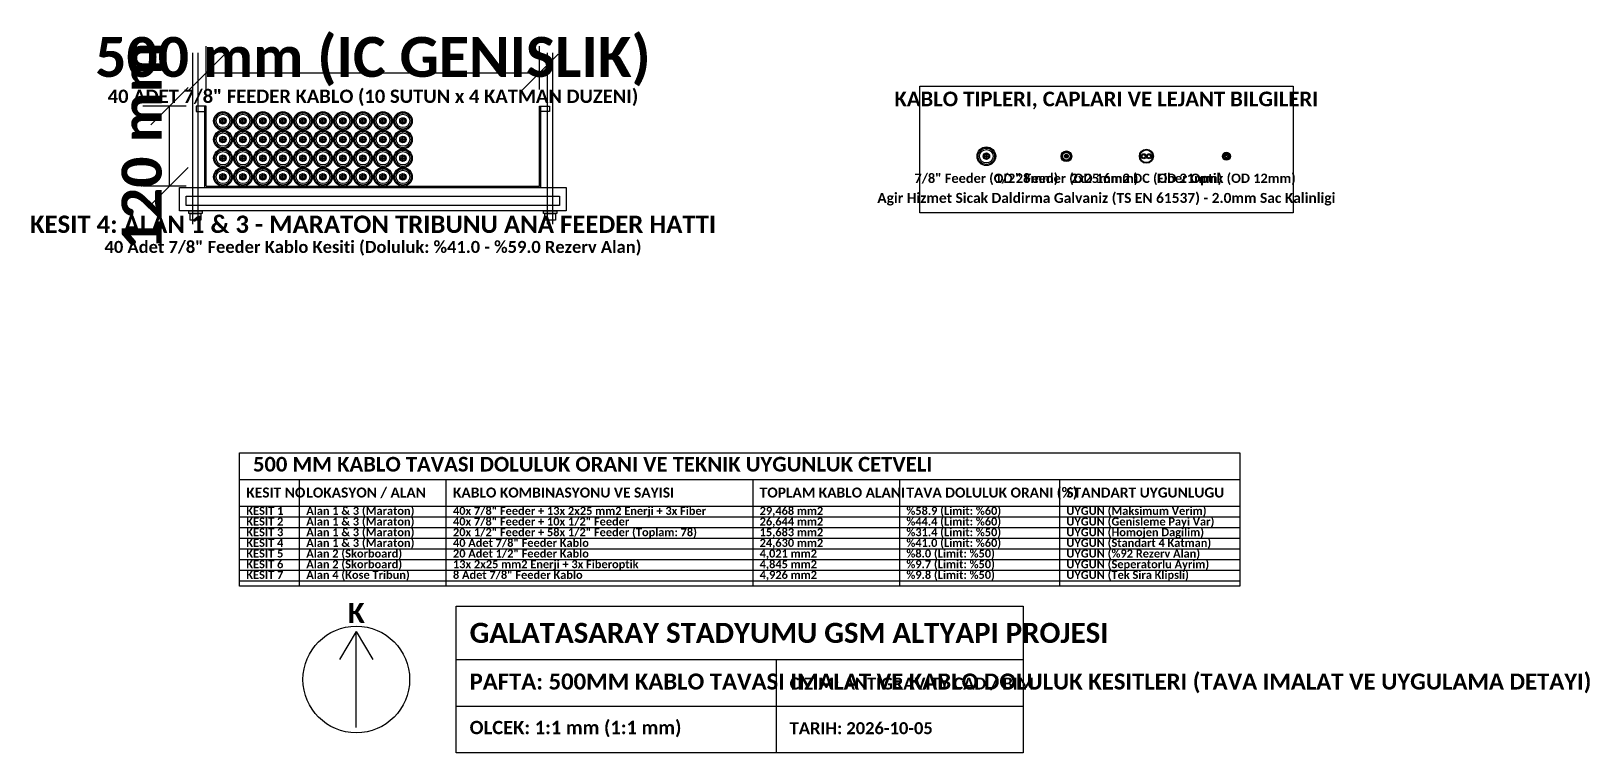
# Model space of a CAD drawing. Header units: millimetres. Extents: x -1206 to 1275, y -600 to 4800.
# Drawn here: x -1063 to 1275, y -600 to 483 of the extents above; entities that cross this region are included whole.
import ezdxf
from ezdxf.enums import TextEntityAlignment as Align

# ---------------------------------------------------------------- set-up
doc = ezdxf.new("R2010")
doc.units = ezdxf.units.MM
for name, color, linetype in [('KBL_ENERJI_2X25', 7, 'CONTINUOUS'), ('KBL_FEEDER_1_2', 7, 'CONTINUOUS'), ('KBL_FEEDER_7_8', 7, 'CONTINUOUS'), ('KBL_FIBER_OPTIK', 7, 'CONTINUOUS'), ('METIN_BILGI', 7, 'CONTINUOUS'), ('OLCULER', 1, 'CONTINUOUS'), ('TAVA_ASKI_KONSOL', 7, 'CONTINUOUS'), ('TAVA_DETAY_DELIK', 7, 'CONTINUOUS'), ('TAVA_PROFILI', 7, 'CONTINUOUS')]:
    doc.layers.add(name, color=color, linetype=linetype)
doc.styles.get("Standard").update_dxf_attribs({"font": 'calibrib.ttf'})

msp = doc.modelspace()

# ---------------------------------------------------------------- linework, layer by layer
at = {"layer": 'KBL_ENERJI_2X25'}
for centre, radius in [((610, 295), 10.5), ((610, 295), 9.45), ((606.01, 295), 3.78), ((606.01, 295), 2.65), ((613.99, 295), 3.78), ((613.99, 295), 2.65)]:
    msp.add_circle(centre, radius, dxfattribs=at)
at = {"layer": 'KBL_FEEDER_1_2'}
for p, q in [((488, 295), (492, 295)), ((490, 293), (490, 297))]:
    msp.add_line(p, q, dxfattribs=at)
for radius in [8, 7.04, 5.76, 2.8, 1.76]:
    msp.add_circle((490, 295), radius, dxfattribs=at)
at = {"layer": 'KBL_FEEDER_7_8'}
for p, q in [((-775, 344.5), (-775, 351.5)), ((-745, 344.5), (-745, 351.5)), ((-715, 344.5), (-715, 351.5)), ((-685, 344.5), (-685, 351.5)), ((-655, 344.5), (-655, 351.5)), ((-625, 344.5), (-625, 351.5)), ((-595, 344.5), (-595, 351.5)), ((-565, 344.5), (-565, 351.5)), ((-535, 344.5), (-535, 351.5)), ((-505, 344.5), (-505, 351.5)), ((-778.5, 348), (-771.5, 348)), ((-748.5, 348), (-741.5, 348)), ((-718.5, 348), (-711.5, 348)), ((-688.5, 348), (-681.5, 348)), ((-658.5, 348), (-651.5, 348)), ((-628.5, 348), (-621.5, 348)), ((-598.5, 348), (-591.5, 348)), ((-568.5, 348), (-561.5, 348)), ((-538.5, 348), (-531.5, 348)), ((-508.5, 348), (-501.5, 348)), ((-778.5, 320), (-771.5, 320)), ((-775, 316.5), (-775, 323.5)), ((-748.5, 320), (-741.5, 320)), ((-745, 316.5), (-745, 323.5)), ((-718.5, 320), (-711.5, 320)), ((-715, 316.5), (-715, 323.5)), ((-688.5, 320), (-681.5, 320)), ((-685, 316.5), (-685, 323.5)), ((-658.5, 320), (-651.5, 320)), ((-655, 316.5), (-655, 323.5)), ((-628.5, 320), (-621.5, 320)), ((-625, 316.5), (-625, 323.5)), ((-598.5, 320), (-591.5, 320)), ((-595, 316.5), (-595, 323.5)), ((-568.5, 320), (-561.5, 320)), ((-565, 316.5), (-565, 323.5)), ((-538.5, 320), (-531.5, 320)), ((-535, 316.5), (-535, 323.5)), ((-508.5, 320), (-501.5, 320)), ((-505, 316.5), (-505, 323.5)), ((-778.5, 292), (-771.5, 292)), ((-775, 288.5), (-775, 295.5)), ((-748.5, 292), (-741.5, 292)), ((-745, 288.5), (-745, 295.5)), ((-718.5, 292), (-711.5, 292)), ((-715, 288.5), (-715, 295.5)), ((-688.5, 292), (-681.5, 292)), ((-685, 288.5), (-685, 295.5)), ((-658.5, 292), (-651.5, 292)), ((-655, 288.5), (-655, 295.5)), ((-628.5, 292), (-621.5, 292)), ((-625, 288.5), (-625, 295.5)), ((-598.5, 292), (-591.5, 292)), ((-595, 288.5), (-595, 295.5)), ((-568.5, 292), (-561.5, 292)), ((-565, 288.5), (-565, 295.5)), ((-538.5, 292), (-531.5, 292)), ((-535, 288.5), (-535, 295.5)), ((-508.5, 292), (-501.5, 292)), ((-505, 288.5), (-505, 295.5)), ((366.5, 295), (373.5, 295)), ((370, 291.5), (370, 298.5)), ((-778.5, 264), (-771.5, 264)), ((-775, 260.5), (-775, 267.5)), ((-748.5, 264), (-741.5, 264)), ((-745, 260.5), (-745, 267.5)), ((-718.5, 264), (-711.5, 264)), ((-715, 260.5), (-715, 267.5)), ((-688.5, 264), (-681.5, 264)), ((-685, 260.5), (-685, 267.5)), ((-658.5, 264), (-651.5, 264)), ((-655, 260.5), (-655, 267.5)), ((-628.5, 264), (-621.5, 264)), ((-625, 260.5), (-625, 267.5)), ((-598.5, 264), (-591.5, 264)), ((-595, 260.5), (-595, 267.5)), ((-568.5, 264), (-561.5, 264)), ((-565, 260.5), (-565, 267.5)), ((-538.5, 264), (-531.5, 264)), ((-535, 260.5), (-535, 267.5)), ((-508.5, 264), (-501.5, 264)), ((-505, 260.5), (-505, 267.5))]:
    msp.add_line(p, q, dxfattribs=at)
for centre, radius in [((-775, 348), 14), ((-775, 348), 12.32), ((-775, 348), 10.08), ((-775, 348), 4.9), ((-775, 348), 3.08), ((-745, 348), 14), ((-745, 348), 12.32), ((-745, 348), 10.08), ((-745, 348), 4.9), ((-745, 348), 3.08), ((-715, 348), 14), ((-715, 348), 12.32), ((-715, 348), 10.08), ((-715, 348), 4.9), ((-715, 348), 3.08), ((-685, 348), 14), ((-685, 348), 12.32), ((-685, 348), 10.08), ((-685, 348), 4.9), ((-685, 348), 3.08), ((-655, 348), 14), ((-655, 348), 12.32), ((-655, 348), 10.08), ((-655, 348), 4.9), ((-655, 348), 3.08), ((-625, 348), 14), ((-625, 348), 12.32), ((-625, 348), 10.08), ((-625, 348), 4.9), ((-625, 348), 3.08), ((-595, 348), 14), ((-595, 348), 12.32), ((-595, 348), 10.08), ((-595, 348), 4.9), ((-595, 348), 3.08), ((-565, 348), 14), ((-565, 348), 12.32), ((-565, 348), 10.08), ((-565, 348), 4.9), ((-565, 348), 3.08), ((-535, 348), 14), ((-535, 348), 12.32), ((-535, 348), 10.08), ((-535, 348), 4.9), ((-535, 348), 3.08), ((-505, 348), 14), ((-505, 348), 12.32), ((-505, 348), 10.08), ((-505, 348), 4.9), ((-505, 348), 3.08), ((-775, 320), 14), ((-775, 320), 12.32), ((-775, 320), 10.08), ((-745, 320), 14), ((-745, 320), 12.32), ((-745, 320), 10.08), ((-715, 320), 14), ((-715, 320), 12.32), ((-715, 320), 10.08), ((-685, 320), 14), ((-685, 320), 12.32), ((-685, 320), 10.08), ((-655, 320), 14), ((-655, 320), 12.32), ((-655, 320), 10.08), ((-625, 320), 14), ((-625, 320), 12.32), ((-625, 320), 10.08), ((-595, 320), 14), ((-595, 320), 12.32), ((-595, 320), 10.08), ((-565, 320), 14), ((-565, 320), 12.32), ((-565, 320), 10.08), ((-535, 320), 14), ((-535, 320), 12.32), ((-535, 320), 10.08), ((-505, 320), 14), ((-505, 320), 12.32), ((-505, 320), 10.08), ((-775, 292), 14), ((-775, 292), 12.32), ((-775, 320), 4.9), ((-775, 320), 3.08), ((-745, 292), 14), ((-745, 292), 12.32), ((-745, 320), 4.9), ((-745, 320), 3.08), ((-715, 292), 14), ((-715, 292), 12.32), ((-715, 320), 4.9), ((-715, 320), 3.08), ((-685, 292), 14), ((-685, 292), 12.32), ((-685, 320), 4.9), ((-685, 320), 3.08), ((-655, 292), 14), ((-655, 292), 12.32), ((-655, 320), 4.9), ((-655, 320), 3.08), ((-625, 292), 14), ((-625, 292), 12.32), ((-625, 320), 4.9), ((-625, 320), 3.08), ((-595, 292), 14), ((-595, 292), 12.32), ((-595, 320), 4.9), ((-595, 320), 3.08), ((-565, 292), 14), ((-565, 292), 12.32), ((-565, 320), 4.9), ((-565, 320), 3.08), ((-535, 292), 14), ((-535, 292), 12.32), ((-535, 320), 4.9), ((-535, 320), 3.08), ((-505, 292), 14), ((-505, 292), 12.32), ((-505, 320), 4.9), ((-505, 320), 3.08), ((370, 295), 14), ((370, 295), 12.32), ((370, 295), 10.08), ((-775, 292), 10.08), ((-775, 292), 4.9), ((-775, 292), 3.08), ((-745, 292), 10.08), ((-745, 292), 4.9), ((-745, 292), 3.08), ((-715, 292), 10.08), ((-715, 292), 4.9), ((-715, 292), 3.08), ((-685, 292), 10.08), ((-685, 292), 4.9), ((-685, 292), 3.08), ((-655, 292), 10.08), ((-655, 292), 4.9), ((-655, 292), 3.08), ((-625, 292), 10.08), ((-625, 292), 4.9), ((-625, 292), 3.08), ((-595, 292), 10.08), ((-595, 292), 4.9), ((-595, 292), 3.08), ((-565, 292), 10.08), ((-565, 292), 4.9), ((-565, 292), 3.08), ((-535, 292), 10.08), ((-535, 292), 4.9), ((-535, 292), 3.08), ((-505, 292), 10.08), ((-505, 292), 4.9), ((-505, 292), 3.08), ((370, 295), 4.9), ((370, 295), 3.08), ((-775, 264), 14), ((-775, 264), 12.32), ((-775, 264), 10.08), ((-775, 264), 4.9), ((-775, 264), 3.08), ((-745, 264), 14), ((-745, 264), 12.32), ((-745, 264), 10.08), ((-745, 264), 4.9), ((-745, 264), 3.08), ((-715, 264), 14), ((-715, 264), 12.32), ((-715, 264), 10.08), ((-715, 264), 4.9), ((-715, 264), 3.08), ((-685, 264), 14), ((-685, 264), 12.32), ((-685, 264), 10.08), ((-685, 264), 4.9), ((-685, 264), 3.08), ((-655, 264), 14), ((-655, 264), 12.32), ((-655, 264), 10.08), ((-655, 264), 4.9), ((-655, 264), 3.08), ((-625, 264), 14), ((-625, 264), 12.32), ((-625, 264), 10.08), ((-625, 264), 4.9), ((-625, 264), 3.08), ((-595, 264), 14), ((-595, 264), 12.32), ((-595, 264), 10.08), ((-595, 264), 4.9), ((-595, 264), 3.08), ((-565, 264), 14), ((-565, 264), 12.32), ((-565, 264), 10.08), ((-565, 264), 4.9), ((-565, 264), 3.08), ((-535, 264), 14), ((-535, 264), 12.32), ((-535, 264), 10.08), ((-535, 264), 4.9), ((-535, 264), 3.08), ((-505, 264), 14), ((-505, 264), 12.32), ((-505, 264), 10.08), ((-505, 264), 4.9), ((-505, 264), 3.08)]:
    msp.add_circle(centre, radius, dxfattribs=at)
at = {"layer": 'KBL_FIBER_OPTIK'}
for centre, radius in [((730, 295), 6), ((730, 295), 5.1), ((730, 295), 3.9), ((727.3, 295), 0.72), ((730, 295), 1.68), ((730, 297.7), 0.72), ((730, 292.3), 0.72), ((732.7, 295), 0.72)]:
    msp.add_circle(centre, radius, dxfattribs=at)
at = {"layer": 'METIN_BILGI'}
for p, q in [((-750, -190), (750, -190)), ((-660, -350), (-660, -190)), ((-440, -350), (-440, -190)), ((20, -350), (20, -190)), ((240, -350), (240, -190)), ((480, -350), (480, -190)), ((-750, -230), (750, -230)), ((-750, -246), (750, -246)), ((-750, -262), (750, -262)), ((-750, -278), (750, -278)), ((-750, -294), (750, -294)), ((-750, -310), (750, -310)), ((-750, -326), (750, -326)), ((-750, -342), (750, -342)), ((-575, -418), (-600, -460)), ((-575, -562), (-575, -418)), ((-575, -418), (-550, -460)), ((-425, -460), (425, -460)), ((55, -600), (55, -460)), ((-425, -530), (425, -530))]:
    msp.add_line(p, q, dxfattribs=at)
for points in [[(270, 210), (270, 400), (830, 400), (830, 210)], [(-750, -350), (-750, -150), (750, -150), (750, -350)], [(-425, -600), (-425, -380), (425, -380), (425, -600)]]:
    msp.add_lwpolyline(points, close=True, dxfattribs=at)
msp.add_circle((-575, -490), 80, dxfattribs=at)
at = {"layer": 'OLCULER'}
for p, q in [((-828, 392), (-772, 448)), ((-800, 395), (-800, 460)), ((-328, 392), (-272, 448)), ((-300, 395), (-300, 460)), ((-883, 342), (-827, 398)), ((-800, 420), (-300, 420)), ((-830, 370), (-895, 370)), ((-855, 250), (-855, 370)), ((-883, 222), (-827, 278)), ((-830, 250), (-895, 250))]:
    msp.add_line(p, q, dxfattribs=at)
at = {"layer": 'TAVA_ASKI_KONSOL'}
for p, q in [((-820, 193), (-820, 450)), ((-812, 193), (-812, 450)), ((-288, 193), (-288, 450)), ((-280, 193), (-280, 450))]:
    msp.add_line(p, q, dxfattribs=at)
for points in [[(-840, 213), (-840, 248), (-260, 248), (-260, 213)], [(-830, 221), (-830, 235), (-270, 235), (-270, 221)], [(-826, 209), (-826, 213), (-806, 213), (-806, 209)], [(-294, 209), (-294, 213), (-274, 213), (-274, 209)], [(-824, 199), (-824, 209), (-808, 209), (-808, 199)], [(-292, 199), (-292, 209), (-276, 209), (-276, 199)]]:
    msp.add_lwpolyline(points, close=True, dxfattribs=at)
at = {"layer": 'TAVA_DETAY_DELIK'}
for p, q in [((-785, 249), (-755, 249)), ((-730, 249), (-700, 249)), ((-675, 249), (-645, 249)), ((-620, 249), (-590, 249)), ((-565, 249), (-535, 249)), ((-510, 249), (-480, 249)), ((-455, 249), (-425, 249)), ((-400, 249), (-370, 249)), ((-345, 249), (-315, 249))]:
    msp.add_line(p, q, dxfattribs=at)
at = {"layer": 'TAVA_PROFILI'}
for p, q in [((-800, 370), (-815, 370)), ((-815, 370), (-815, 362)), ((-815, 362), (-802, 362)), ((-802, 248), (-802, 370)), ((-800, 250), (-800, 370)), ((-300, 250), (-300, 370)), ((-300, 370), (-285, 370)), ((-298, 248), (-298, 370)), ((-285, 362), (-298, 362)), ((-285, 370), (-285, 362)), ((-802, 248), (-298, 248)), ((-800, 250), (-300, 250))]:
    msp.add_line(p, q, dxfattribs=at)

# ---------------------------------------------------------------- texts
at = {"layer": 'METIN_BILGI'}
for s, height, p in [('40 ADET 7/8" FEEDER KABLO (10 SUTUN x 4 KATMAN DUZENI)', 20, (-550, 375)), ('KABLO TIPLERI, CAPLARI VE LEJANT BILGILERI', 22, (550, 370)), ('7/8" Feeder (OD 28mm)', 14, (370, 255)), ('1/2" Feeder (OD 16mm)', 14, (490, 255)), ('2x25mm2 DC (OD 21mm)', 14, (610, 255)), ('Fiber Optik (OD 12mm)', 14, (730, 255)), ('Agir Hizmet Sicak Daldirma Galvaniz (TS EN 61537) - 2.0mm Sac Kalinligi', 15, (550, 225)), ('KESIT 4: ALAN 1 & 3 - MARATON TRIBUNU ANA FEEDER HATTI', 26, (-550, 180)), ('40 Adet 7/8" Feeder Kablo Kesiti (Doluluk: %41.0 - %59.0 Rezerv Alan)', 18, (-550, 150))]:
    msp.add_text(s, height=height, dxfattribs=at).set_placement(p, align=Align.CENTER)
for s, height, p in [('500 MM KABLO TAVASI DOLULUK ORANI VE TEKNIK UYGUNLUK CETVELI', 22, (-730, -178)), ('KESIT NO', 15, (-740, -217)), ('LOKASYON / ALAN', 15, (-650, -217)), ('KABLO KOMBINASYONU VE SAYISI', 15, (-430, -217)), ('TOPLAM KABLO ALANI', 15, (30, -217)), ('TAVA DOLULUK ORANI (%)', 15, (250, -217)), ('STANDART UYGUNLUGU', 15, (490, -217)), ('KESIT 1', 12, (-740, -243)), ('Alan 1 & 3 (Maraton)', 12, (-650, -243)), ('40x 7/8" Feeder + 13x 2x25 mm2 Enerji + 3x Fiber', 12, (-430, -243)), ('29,468 mm2', 12, (30, -243)), ('%58.9 (Limit: %60)', 12, (250, -243)), ('UYGUN (Maksimum Verim)', 12, (490, -243)), ('KESIT 2', 12, (-740, -259)), ('Alan 1 & 3 (Maraton)', 12, (-650, -259)), ('40x 7/8" Feeder + 10x 1/2" Feeder', 12, (-430, -259)), ('26,644 mm2', 12, (30, -259)), ('%44.4 (Limit: %60)', 12, (250, -259)), ('UYGUN (Genisleme Payi Var)', 12, (490, -259)), ('KESIT 3', 12, (-740, -275)), ('KESIT 4', 12, (-740, -291)), ('Alan 1 & 3 (Maraton)', 12, (-650, -275)), ('Alan 1 & 3 (Maraton)', 12, (-650, -291)), ('40 Adet 7/8" Feeder Kablo', 12, (-430, -291)), ('20x 1/2" Feeder + 58x 1/2" Feeder (Toplam: 78)', 12, (-430, -275)), ('24,630 mm2', 12, (30, -291)), ('15,683 mm2', 12, (30, -275)), ('%31.4 (Limit: %50)', 12, (250, -275)), ('%41.0 (Limit: %60)', 12, (250, -291)), ('UYGUN (Homojen Dagilim)', 12, (490, -275)), ('UYGUN (Standart 4 Katman)', 12, (490, -291)), ('KESIT 5', 12, (-740, -307)), ('Alan 2 (Skorboard)', 12, (-650, -307)), ('20 Adet 1/2" Feeder Kablo', 12, (-430, -307)), ('4,021 mm2', 12, (30, -307)), ('%8.0 (Limit: %50)', 12, (250, -307)), ('UYGUN (%92 Rezerv Alan)', 12, (490, -307)), ('KESIT 6', 12, (-740, -323)), ('KESIT 7', 12, (-740, -339)), ('Alan 2 (Skorboard)', 12, (-650, -323)), ('Alan 4 (Kose Tribun)', 12, (-650, -339)), ('8 Adet 7/8" Feeder Kablo', 12, (-430, -339)), ('13x 2x25 mm2 Enerji + 3x Fiberoptik', 12, (-430, -323)), ('4,845 mm2', 12, (30, -323)), ('4,926 mm2', 12, (30, -339)), ('%9.7 (Limit: %50)', 12, (250, -323)), ('%9.8 (Limit: %50)', 12, (250, -339)), ('UYGUN (Seperatorlu Ayrim)', 12, (490, -323)), ('UYGUN (Tek Sira Klipsli)', 12, (490, -339)), ('GALATASARAY STADYUMU GSM ALTYAPI PROJESI', 30, (-405, -435)), ('PAFTA: 500MM KABLO TAVASI IMALAT VE KABLO DOLULUK KESITLERI (TAVA IMALAT VE UYGULAMA DETAYI)', 24, (-405, -505)), ('CIZIM: ANTIGRAVITY CAD / BIM', 18, (75, -505)), ('OLCEK: 1:1 mm (1:1 mm)', 20, (-405, -572)), ('TARIH: 2026-10-05', 18, (75, -572))]:
    msp.add_text(s, height=height, dxfattribs=at).set_placement(p)
msp.add_text('K', height=30, dxfattribs=at).set_placement((-575, -390), align=Align.MIDDLE_CENTER)
at = {"layer": 'OLCULER'}
msp.add_text('500 mm (IC GENISLIK)', height=60, dxfattribs=at).set_placement((-550, 444), align=Align.MIDDLE_CENTER)
msp.add_text('120 mm', height=60, rotation=90, dxfattribs=at).set_placement((-897, 310), align=Align.MIDDLE_CENTER)

doc.saveas('drawing.dxf')
